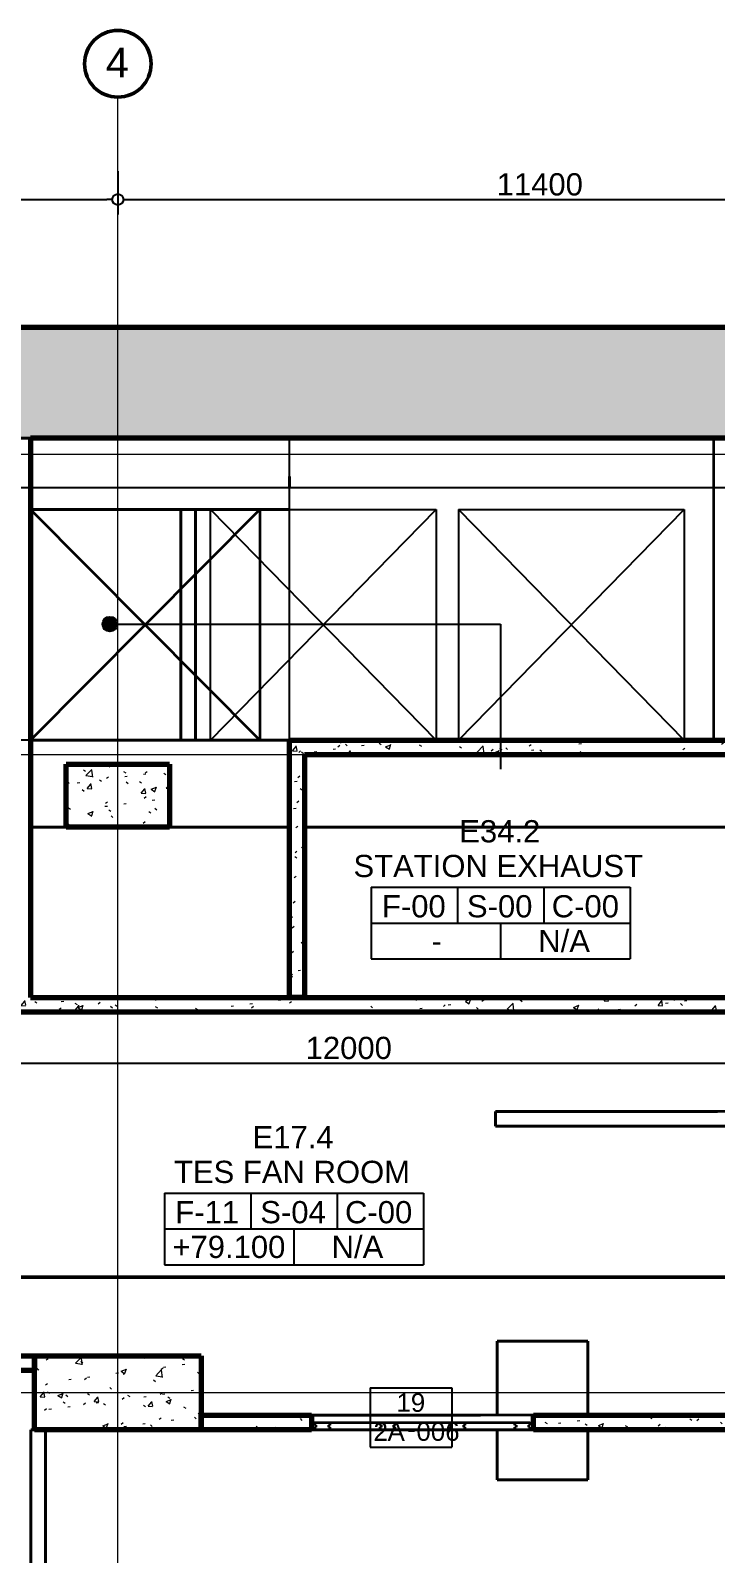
# Model space of a CAD drawing. Header units: millimetres. Extents: x -920220 to -841565, y -17301 to 82135.
# Drawn here: x -882662 to -873407, y 1409 to 21977 of the extents above; entities that cross this region are included whole.
import ezdxf

# ---------------------------------------------------------------- set-up
doc = ezdxf.new("R2010")
doc.units = ezdxf.units.MM
doc.linetypes.add('DPA_Grid _ Level 100', pattern=[10, 5.5, -1.6, 1.3, -1.6])
for name, color, linetype, lineweight in [('_ _ A-DETL-OPENING', 1, 'Continuous', 25), ('A-ANNO-DIMS', 1, 'Continuous', 9), ('A-COLS', 5, 'Continuous', 70), ('A-COLS-E', 1, 'Continuous', 35), ('A-DOOR', 3, 'Continuous', 35), ('A-DOOR-E', 2, 'Continuous', 25), ('A-DOOR-FRAM', 3, 'Continuous', 25), ('A-DOOR-IDEN', 3, 'Continuous', 25), ('A-FLOR', 6, 'Continuous', 70), ('A-FLOR-E', 2, 'Continuous', 35), ('A-ROOM-IDEN', 3, 'Continuous', 25), ('A-ROOM-LINE', 3, 'Continuous', 25), ('A-WALL', 5, 'Continuous', 35), ('A-WALL-PATT', 1, 'Continuous', 35), ('G-ANNO-SECL', 3, 'Continuous', 9), ('S-GRID', 251, 'Continuous', 9), ('S-GRID-IDEN', 3, 'Continuous', 50), ('WALL-E', 2, 'Continuous', 35)]:
    doc.layers.add(name, color=color, linetype=linetype, lineweight=lineweight)
doc.styles.add('Arial', font='arial.ttf', dxfattribs={"height": 400})
doc.styles.add('Arial_1', font='arial.ttf', dxfattribs={"height": 250})
doc.styles.add('Arial_2', font='arial.ttf', dxfattribs={"height": 300})
doc.styles.add('Arial_3', font='arial.ttf', dxfattribs={"height": 2.5})
doc.dimstyles.new('DPA-DIM-3_0_C-C', dxfattribs={"dimscale": 304.8, "dimtxt": 306.07782, "dimasz": 0.492126, "dimexe": 0.656168, "dimexo": 0.0625, "dimgap": 0.164042, "dimtad": 1, "dimdec": 0, "dimzin": 0, "dimdsep": 46, "dimtxsty": 'Arial_2', "dimblk1": 'DOTBLANK', "dimblk2": 'DOTBLANK', "dimsah": 1, "dimcen": 0.09, "dimdle": 0.656168, "dimadec": 8, "dimazin": 0, "dimtfac": 1, "dimtdec": 4, "dimtix": 1, "dimtmove": 0, "dimatfit": 3, "dimfxl": 1.312336, "dimfxlon": 1, "dimtvp": 1, "dimtolj": 1, "dimtzin": 0, "dimarcsym": 2})
doc.dimstyles.new('DPA-DIM-3_0_T-T', dxfattribs={"dimscale": 304.8, "dimtxt": 306.07782, "dimasz": 0.656168, "dimexe": 0.656168, "dimexo": 0.0625, "dimgap": 0.164042, "dimtad": 1, "dimdec": 0, "dimzin": 0, "dimdsep": 46, "dimtxsty": 'Arial_2', "dimblk1": 'OBLIQUE', "dimblk2": 'OBLIQUE', "dimsah": 1, "dimcen": 0.09, "dimdle": 0.656168, "dimadec": 8, "dimazin": 0, "dimtfac": 1, "dimtdec": 4, "dimtix": 1, "dimtmove": 0, "dimatfit": 3, "dimfxl": 1.312336, "dimfxlon": 1, "dimtvp": 1, "dimtolj": 1, "dimtzin": 0, "dimarcsym": 2})
pattern_1 = [(50, (0, 0), (728.7365, -63.75582), [76.2, -838.2]), (355, (0, 0), (-140.9716, 764.2276), [60.96, -670.56]), (100.451, (60.7, -5.3), (587.77, 700.46675), [64.76, -712.36]), (46.184, (0, 203.2), (1084.3162, -168.171), [114.3, -1257.3]), (96.636, (90.4, 189.2), (949.6099, 989.7098), [97.14, -1068.54]), (351.184, (0, 203.2), (949.6206, 989.7012), [91.44, -1005.84]), (21, (101.6, 152.4), (606.45787, -409.06057), [76.2, -838.2]), (326, (101.6, 152.4), (247.20834, 736.7529), [60.96, -670.56]), (71.451, (152.14, 118.3), (853.66825, 327.68547), [64.76, -712.36]), (37.5, (0, 0), (12.35469, 338.22012), [33.528, -628.904, 33.528, -647.192, -673.1]), (37.5, (0, 0), (12.35469, 338.22012), [-1343.152, 33.528, -639.572]), (7.5, (0, 0), (267.27887, 400.72213), [33.528, -354.584, 33.528, -613.664, -256.54]), (7.5, (0, 0), (267.27887, 400.72213), [-1035.304, 33.528, -223.012]), (327.5, (-226.57, 0), (542.36333, -22.915345), [33.528, -220.472, 33.528, -758.952, -1051.56]), (327.5, (-226.57, 0), (542.36333, -22.915345), [-1046.48, 33.528, -1018.032]), (317.5, (-328.17, 0), (592.51696, 101.7071), [33.528, -296.672, 33.528, -492.76, -746.76]), (317.5, (-328.17, 0), (592.51696, 101.7071), [-856.488, 33.528, -713.232])]

# ---------------------------------------------------------------- blocks, each defined once
blk = doc.blocks.new('A33 - _Wall_ Access Panel 3000 x 3000-18927022-4260-01 ENLARGED UPPER PLATFORM LEVEL - REFLECTED CEILING PLAN - SHEET 1')
at = {"layer": 'A-DOOR'}
for p, q in [((-572, 0), (-372, 0)), ((-572, -35), (-572, 0)), ((-372, 0), (-372, -35)), ((372, 0), (572, 0)), ((372, -35), (372, 0)), ((572, 0), (572, -35)), ((-1450, 0), (-1250, 0)), ((-1450, -35), (-1450, 0)), ((-1435, -35), (-1450, -35)), ((-1450, -100), (-1450, -65)), ((-1450, -65), (-1435, -65)), ((-1250, -100), (-1450, -100)), ((-1435, -65), (-1435, -35)), ((-1250, -35), (-1265, -35)), ((-1265, -35), (-1265, -65)), ((-1265, -35), (-1250, -35)), ((-1265, -65), (-1265, -35)), ((-1265, -65), (-1250, -65)), ((-1250, -65), (-1265, -65)), ((-1250, 0), (-1250, -35)), ((-1250, -35), (-1250, 0)), ((-1250, 0), (-572, 0)), ((-1250, -65), (-1250, -100)), ((-1250, -100), (-1250, -65)), ((-572, -100), (-1250, -100)), ((-572, 0), (-572, -35)), ((-557, -35), (-572, -35)), ((-572, -35), (-557, -35)), ((-572, -100), (-572, -65)), ((-572, -65), (-557, -65)), ((-557, -65), (-572, -65)), ((-572, -65), (-572, -100)), ((-372, -100), (-572, -100)), ((-557, -65), (-557, -35)), ((-557, -35), (-557, -65)), ((-372, -35), (-387, -35)), ((-387, -35), (-387, -65)), ((-387, -35), (-372, -35)), ((-387, -65), (-387, -35)), ((-387, -65), (-372, -65)), ((-372, -65), (-387, -65)), ((-372, -35), (-372, 0)), ((-372, 0), (372, 0)), ((-372, -65), (-372, -100)), ((-372, -100), (-372, -65)), ((372, -100), (-372, -100)), ((372, 0), (372, -35)), ((387, -35), (372, -35)), ((372, -35), (387, -35)), ((372, -100), (372, -65)), ((372, -65), (387, -65)), ((387, -65), (372, -65)), ((372, -65), (372, -100)), ((572, -100), (372, -100)), ((387, -65), (387, -35)), ((387, -35), (387, -65)), ((572, -35), (557, -35)), ((557, -35), (557, -65)), ((557, -35), (572, -35)), ((557, -65), (557, -35)), ((557, -65), (572, -65)), ((572, -65), (557, -65)), ((572, -35), (572, 0)), ((572, 0), (1250, 0)), ((572, -65), (572, -100)), ((572, -100), (572, -65)), ((1250, -100), (572, -100)), ((1250, 0), (1450, 0)), ((1250, -35), (1250, 0)), ((1250, 0), (1250, -35)), ((1265, -35), (1250, -35)), ((1250, -35), (1265, -35)), ((1250, -100), (1250, -65)), ((1250, -65), (1265, -65)), ((1265, -65), (1250, -65)), ((1250, -65), (1250, -100)), ((1450, -100), (1250, -100)), ((1265, -65), (1265, -35)), ((1265, -35), (1265, -65)), ((1450, -35), (1435, -35)), ((1435, -35), (1435, -65)), ((1435, -65), (1450, -65)), ((1450, 0), (1450, -35)), ((1450, -65), (1450, -100))]:
    blk.add_line(p, q, dxfattribs=at)
at = {"layer": 'A-DOOR-E'}
for p, q in [((-372, 0), (-572, 0)), ((-572, 0), (-572, -35)), ((-372, -35), (-372, 0)), ((372, 0), (372, -35)), ((572, 0), (372, 0)), ((572, -35), (572, 0)), ((-1250, 0), (-1450, 0)), ((-1450, 0), (-1450, -35)), ((-1450, -35), (-1435, -35)), ((-1435, -65), (-1450, -65)), ((-1450, -65), (-1450, -100)), ((-1450, -100), (-1250, -100)), ((-1435, -35), (-1435, -65)), ((-1265, -65), (-1265, -35)), ((-1265, -35), (-1250, -35)), ((-1250, -35), (-1265, -35)), ((-1265, -35), (-1265, -65)), ((-1265, -65), (-1265, -35)), ((-1265, -35), (-1250, -35)), ((-1250, -35), (-1265, -35)), ((-1265, -35), (-1265, -65)), ((-1265, -65), (-1265, -35)), ((-1265, -35), (-1250, -35)), ((-1265, -65), (-1265, -35)), ((-1265, -35), (-1250, -35)), ((-1265, -35), (-1250, -35)), ((-1265, -65), (-1265, -35)), ((-1250, -35), (-1265, -35)), ((-1265, -35), (-1265, -65)), ((-1250, -65), (-1265, -65)), ((-1265, -65), (-1250, -65)), ((-1250, -65), (-1265, -65)), ((-1265, -65), (-1250, -65)), ((-1250, -65), (-1265, -65)), ((-1250, -65), (-1265, -65)), ((-1250, -65), (-1265, -65)), ((-1265, -65), (-1250, -65)), ((-1250, -35), (-1250, 0)), ((-572, 0), (-1250, 0)), ((-1250, 0), (-1250, -35)), ((-1250, -35), (-1250, 0)), ((-1250, 0), (-572, 0)), ((-572, 0), (-1250, 0)), ((-1250, 0), (-1250, -35)), ((-1250, -35), (-1250, 0)), ((-1250, 0), (-572, 0)), ((-1250, -35), (-1250, 0)), ((-1250, 0), (-572, 0)), ((-1250, 0), (-572, 0)), ((-1250, -35), (-1250, 0)), ((-572, 0), (-1250, 0)), ((-1250, 0), (-1250, -35)), ((-1250, -100), (-1250, -65)), ((-1250, -65), (-1250, -100)), ((-1250, -100), (-1250, -65)), ((-1250, -65), (-1250, -100)), ((-1250, -100), (-1250, -65)), ((-1250, -100), (-1250, -65)), ((-1250, -100), (-1250, -65)), ((-1250, -65), (-1250, -100)), ((-1250, -100), (-572, -100)), ((-572, -100), (-1250, -100)), ((-1250, -100), (-572, -100)), ((-572, -100), (-1250, -100)), ((-572, -100), (-1250, -100)), ((-572, -100), (-1250, -100)), ((-1250, -100), (-572, -100)), ((-572, -35), (-572, 0)), ((-572, 0), (-572, -35)), ((-572, -35), (-572, 0)), ((-572, 0), (-572, -35)), ((-572, 0), (-572, -35)), ((-572, 0), (-572, -35)), ((-572, -35), (-572, 0)), ((-572, -35), (-557, -35)), ((-557, -35), (-572, -35)), ((-572, -35), (-557, -35)), ((-557, -35), (-572, -35)), ((-572, -35), (-557, -35)), ((-572, -35), (-557, -35)), ((-572, -35), (-557, -35)), ((-557, -35), (-572, -35)), ((-557, -65), (-572, -65)), ((-572, -65), (-572, -100)), ((-572, -100), (-572, -65)), ((-572, -65), (-557, -65)), ((-557, -65), (-572, -65)), ((-572, -65), (-572, -100)), ((-572, -100), (-572, -65)), ((-572, -65), (-557, -65)), ((-557, -65), (-572, -65)), ((-572, -65), (-572, -100)), ((-557, -65), (-572, -65)), ((-572, -65), (-572, -100)), ((-572, -65), (-572, -100)), ((-557, -65), (-572, -65)), ((-572, -100), (-572, -65)), ((-572, -65), (-557, -65)), ((-572, -100), (-372, -100)), ((-557, -35), (-557, -65)), ((-557, -65), (-557, -35)), ((-557, -35), (-557, -65)), ((-557, -65), (-557, -35)), ((-557, -35), (-557, -65)), ((-557, -35), (-557, -65)), ((-557, -35), (-557, -65)), ((-557, -65), (-557, -35)), ((-387, -65), (-387, -35)), ((-387, -35), (-372, -35)), ((-372, -35), (-387, -35)), ((-387, -35), (-387, -65)), ((-387, -65), (-387, -35)), ((-387, -35), (-372, -35)), ((-372, -35), (-387, -35)), ((-387, -35), (-387, -65)), ((-387, -65), (-387, -35)), ((-387, -35), (-372, -35)), ((-387, -65), (-387, -35)), ((-387, -35), (-372, -35)), ((-387, -35), (-372, -35)), ((-387, -65), (-387, -35)), ((-372, -35), (-387, -35)), ((-387, -35), (-387, -65)), ((-372, -65), (-387, -65)), ((-387, -65), (-372, -65)), ((-372, -65), (-387, -65)), ((-387, -65), (-372, -65)), ((-372, -65), (-387, -65)), ((-372, -65), (-387, -65)), ((-372, -65), (-387, -65)), ((-387, -65), (-372, -65)), ((372, 0), (-372, 0)), ((-372, 0), (-372, -35)), ((-372, -35), (-372, 0)), ((-372, 0), (372, 0)), ((372, 0), (-372, 0)), ((-372, 0), (-372, -35)), ((-372, -35), (-372, 0)), ((-372, 0), (372, 0)), ((-372, -35), (-372, 0)), ((-372, 0), (372, 0)), ((-372, 0), (372, 0)), ((-372, -35), (-372, 0)), ((372, 0), (-372, 0)), ((-372, 0), (-372, -35)), ((-372, -100), (-372, -65)), ((-372, -65), (-372, -100)), ((-372, -100), (-372, -65)), ((-372, -65), (-372, -100)), ((-372, -100), (-372, -65)), ((-372, -100), (-372, -65)), ((-372, -100), (-372, -65)), ((-372, -65), (-372, -100)), ((-372, -100), (372, -100)), ((372, -100), (-372, -100)), ((-372, -100), (372, -100)), ((372, -100), (-372, -100)), ((372, -100), (-372, -100)), ((372, -100), (-372, -100)), ((-372, -100), (372, -100)), ((372, -35), (372, 0)), ((372, 0), (372, -35)), ((372, -35), (372, 0)), ((372, 0), (372, -35)), ((372, 0), (372, -35)), ((372, 0), (372, -35)), ((372, -35), (372, 0)), ((372, -35), (387, -35)), ((387, -35), (372, -35)), ((372, -35), (387, -35)), ((387, -35), (372, -35)), ((372, -35), (387, -35)), ((372, -35), (387, -35)), ((372, -35), (387, -35)), ((387, -35), (372, -35)), ((387, -65), (372, -65)), ((372, -65), (372, -100)), ((372, -100), (372, -65)), ((372, -65), (387, -65)), ((387, -65), (372, -65)), ((372, -65), (372, -100)), ((372, -100), (372, -65)), ((372, -65), (387, -65)), ((387, -65), (372, -65)), ((372, -65), (372, -100)), ((387, -65), (372, -65)), ((372, -65), (372, -100)), ((372, -65), (372, -100)), ((387, -65), (372, -65)), ((372, -100), (372, -65)), ((372, -65), (387, -65)), ((372, -100), (572, -100)), ((387, -35), (387, -65)), ((387, -65), (387, -35)), ((387, -35), (387, -65)), ((387, -65), (387, -35)), ((387, -35), (387, -65)), ((387, -35), (387, -65)), ((387, -35), (387, -65)), ((387, -65), (387, -35)), ((557, -65), (557, -35)), ((557, -35), (572, -35)), ((572, -35), (557, -35)), ((557, -35), (557, -65)), ((557, -65), (557, -35)), ((557, -35), (572, -35)), ((572, -35), (557, -35)), ((557, -35), (557, -65)), ((557, -65), (557, -35)), ((557, -35), (572, -35)), ((557, -65), (557, -35)), ((557, -35), (572, -35)), ((557, -35), (572, -35)), ((557, -65), (557, -35)), ((572, -35), (557, -35)), ((557, -35), (557, -65)), ((572, -65), (557, -65)), ((557, -65), (572, -65)), ((572, -65), (557, -65)), ((557, -65), (572, -65)), ((572, -65), (557, -65)), ((572, -65), (557, -65)), ((572, -65), (557, -65)), ((557, -65), (572, -65)), ((1250, 0), (572, 0)), ((572, 0), (572, -35)), ((572, -35), (572, 0)), ((572, 0), (1250, 0)), ((1250, 0), (572, 0)), ((572, 0), (572, -35)), ((572, -35), (572, 0)), ((572, 0), (1250, 0)), ((572, -35), (572, 0)), ((572, 0), (1250, 0)), ((572, 0), (1250, 0)), ((572, -35), (572, 0)), ((1250, 0), (572, 0)), ((572, 0), (572, -35)), ((572, -100), (572, -65)), ((572, -65), (572, -100)), ((572, -100), (572, -65)), ((572, -65), (572, -100)), ((572, -100), (572, -65)), ((572, -100), (572, -65)), ((572, -100), (572, -65)), ((572, -65), (572, -100)), ((572, -100), (1250, -100)), ((1250, -100), (572, -100)), ((572, -100), (1250, -100)), ((1250, -100), (572, -100)), ((1250, -100), (572, -100)), ((1250, -100), (572, -100)), ((572, -100), (1250, -100)), ((1450, 0), (1250, 0)), ((1250, 0), (1250, -35)), ((1250, -35), (1250, 0)), ((1250, 0), (1250, -35)), ((1250, -35), (1250, 0)), ((1250, 0), (1250, -35)), ((1250, 0), (1250, -35)), ((1250, 0), (1250, -35)), ((1250, -35), (1250, 0)), ((1250, -35), (1265, -35)), ((1265, -35), (1250, -35)), ((1250, -35), (1265, -35)), ((1265, -35), (1250, -35)), ((1250, -35), (1265, -35)), ((1250, -35), (1265, -35)), ((1250, -35), (1265, -35)), ((1265, -35), (1250, -35)), ((1265, -65), (1250, -65)), ((1250, -65), (1250, -100)), ((1250, -100), (1250, -65)), ((1250, -65), (1265, -65)), ((1265, -65), (1250, -65)), ((1250, -65), (1250, -100)), ((1250, -100), (1250, -65)), ((1250, -65), (1265, -65)), ((1265, -65), (1250, -65)), ((1250, -65), (1250, -100)), ((1265, -65), (1250, -65)), ((1250, -65), (1250, -100)), ((1250, -65), (1250, -100)), ((1265, -65), (1250, -65)), ((1250, -100), (1250, -65)), ((1250, -65), (1265, -65)), ((1250, -100), (1450, -100)), ((1265, -35), (1265, -65)), ((1265, -65), (1265, -35)), ((1265, -35), (1265, -65)), ((1265, -65), (1265, -35)), ((1265, -35), (1265, -65)), ((1265, -35), (1265, -65)), ((1265, -35), (1265, -65)), ((1265, -65), (1265, -35)), ((1435, -65), (1435, -35)), ((1435, -35), (1450, -35)), ((1450, -65), (1435, -65)), ((1450, -35), (1450, 0)), ((1450, -100), (1450, -65))]:
    blk.add_line(p, q, dxfattribs=at)
at = {"layer": 'A-DOOR-FRAM'}
for p, q in [((-1500, 0), (-1500, -100)), ((-1450, 0), (-1500, 0)), ((-1500, -100), (-1450, -100)), ((-1450, -35), (-1450, 0)), ((-1435, -35), (-1450, -35)), ((-1450, -65), (-1435, -65)), ((-1450, -100), (-1450, -65)), ((-1435, -65), (-1435, -35)), ((1435, -65), (1435, -35)), ((1435, -35), (1450, -35)), ((1450, -65), (1435, -65)), ((1450, 0), (1500, 0)), ((1450, -35), (1450, 0)), ((1450, -100), (1450, -65)), ((1500, -100), (1450, -100)), ((1500, 0), (1500, -100))]:
    blk.add_line(p, q, dxfattribs=at)
blk = doc.blocks.new('DPA_Room Tag Box - Standard-4486259-4260-01 ENLARGED UPPER PLATFORM LEVEL - REFLECTED CEILING PLAN - SHEET 1')
at = {"layer": 'A-ROOM-LINE'}
for p, q in [((-17.5, -2.94), (-17.5, -12.6)), ((-17.5, -2.94), (17.5, -2.94)), ((-5.83, -2.94), (-5.83, -7.77)), ((5.83, -2.94), (5.83, -7.77)), ((17.5, -2.94), (17.5, -12.6)), ((-17.5, -7.77), (17.5, -7.77)), ((0, -7.77), (0, -12.6)), ((-17.5, -12.6), (17.5, -12.6))]:
    blk.add_line(p, q, dxfattribs=at)
blk = doc.blocks.new('DPA_Door Tag - Standard-4918896-4260-01 ENLARGED UPPER PLATFORM LEVEL - REFLECTED CEILING PLAN - SHEET 1')
at = {"layer": 'A-DOOR-IDEN'}
for p, q in [((-5.5, 4), (-5.5, -4)), ((-5.5, 4), (5.5, 4)), ((5.5, 4), (5.5, -4)), ((-5.5, -4), (5.5, -4))]:
    blk.add_line(p, q, dxfattribs=at)
at = {"layer": 'A-DOOR-IDEN', "lineweight": 9, "insert": (-0.53, -0.28), "char_height": 2.5, "width": 1.443, "attachment_point": 1, "style": 'Arial_3'}
blk.add_mtext('-', dxfattribs=at)
blk = doc.blocks.new('Grid - 100 Scale-2291345-4260-01 ENLARGED UPPER PLATFORM LEVEL - REFLECTED CEILING PLAN - SHEET 1')
at = {"layer": 'S-GRID-IDEN'}
blk.add_circle((0, 0), 4.5, dxfattribs=at)
blk = doc.blocks.new('_DotBlank')
at = {"color": 0, "linetype": 'ByBlock', "lineweight": -2}
blk.add_line((-0.5, 0), (-1, 0), dxfattribs=at)
blk.add_circle((0, 0), 0.5, dxfattribs=at)
blk = doc.blocks.new('*D743')
at = {"layer": 'A-ANNO-DIMS', "color": 0, "lineweight": -2, "transparency": 16777216}
for p, q in [((-34200, 16496), (-34200, 15915)), ((-22800, 16496), (-22800, 15915)), ((-34050, 16115), (-22950, 16115))]:
    blk.add_line(p, q, dxfattribs=at)
at = {"layer": 'Defpoints', "color": 0, "transparency": 16777216}
for p in [(-34200, 16515), (-22800, 16515), (-22800, 16115)]:
    blk.add_point(p, dxfattribs=at)
at = {"layer": 'A-ANNO-DIMS', "color": 0, "lineweight": -2, "transparency": 16777216, "xscale": 150, "yscale": 150, "zscale": 150, "rotation": 180}
blk.add_blockref('_DotBlank', (-34200, 16115), dxfattribs=at)
at = {"layer": 'A-ANNO-DIMS', "color": 0, "lineweight": -2, "transparency": 16777216, "xscale": 150, "yscale": 150, "zscale": 150}
blk.add_blockref('_DotBlank', (-22800, 16115), dxfattribs=at)
at = {"layer": 'A-ANNO-DIMS', "color": 0, "transparency": 16777216, "insert": (-28500, 16318), "char_height": 300, "width": 1384.41, "attachment_point": 5, "style": 'Arial_2'}
blk.add_mtext('\\A1;11400', dxfattribs=at)
blk = doc.blocks.new('*D744')
at = {"layer": 'A-ANNO-DIMS', "color": 0, "lineweight": -2, "transparency": 16777216}
for p, q in [((-22800, 16496), (-22800, 15915)), ((-11400, 16496), (-11400, 15915)), ((-22650, 16115), (-11550, 16115))]:
    blk.add_line(p, q, dxfattribs=at)
at = {"layer": 'Defpoints', "color": 0, "transparency": 16777216}
for p in [(-22800, 16515), (-11400, 16515), (-11400, 16115)]:
    blk.add_point(p, dxfattribs=at)
at = {"layer": 'A-ANNO-DIMS', "color": 0, "lineweight": -2, "transparency": 16777216, "xscale": 150, "yscale": 150, "zscale": 150, "rotation": 180}
blk.add_blockref('_DotBlank', (-22800, 16115), dxfattribs=at)
at = {"layer": 'A-ANNO-DIMS', "color": 0, "lineweight": -2, "transparency": 16777216, "xscale": 150, "yscale": 150, "zscale": 150}
blk.add_blockref('_DotBlank', (-11400, 16115), dxfattribs=at)
at = {"layer": 'A-ANNO-DIMS', "color": 0, "transparency": 16777216, "insert": (-17100, 16318), "char_height": 300, "width": 1384.41, "attachment_point": 5, "style": 'Arial_2'}
blk.add_mtext('\\A1;11400', dxfattribs=at)
blk = doc.blocks.new('_Oblique')
at = {"color": 0, "linetype": 'ByBlock', "lineweight": -2}
blk.add_line((-0.5, -0.5), (0.5, 0.5), dxfattribs=at)
blk = doc.blocks.new('*D753')
at = {"layer": 'A-ANNO-DIMS', "color": 0, "lineweight": -2, "transparency": 16777216}
for p, q in [((9775, 12606), (9775, 12025)), ((-25680, 11844), (-25680, 12425)), ((-25880, 12225), (9975, 12225))]:
    blk.add_line(p, q, dxfattribs=at)
at = {"layer": 'Defpoints', "color": 0, "transparency": 16777216}
for p in [(9775, 12625), (9775, 12225), (-25680, 11825)]:
    blk.add_point(p, dxfattribs=at)
at = {"layer": 'A-ANNO-DIMS', "color": 0, "lineweight": -2, "transparency": 16777216, "xscale": 200, "yscale": 200, "zscale": 200, "rotation": 180}
blk.add_blockref('_Oblique', (-25680, 12225), dxfattribs=at)
at = {"layer": 'A-ANNO-DIMS', "color": 0, "lineweight": -2, "transparency": 16777216, "xscale": 200, "yscale": 200, "zscale": 200}
blk.add_blockref('_Oblique', (9775, 12225), dxfattribs=at)
at = {"layer": 'A-ANNO-DIMS', "color": 0, "transparency": 16777216, "insert": (-7952, 12428), "char_height": 300, "width": 1384.41, "attachment_point": 5, "style": 'Arial_2'}
blk.add_mtext('\\A1;35455', dxfattribs=at)
blk = doc.blocks.new('*D761')
at = {"layer": 'A-ANNO-DIMS', "color": 0, "lineweight": -2, "transparency": 16777216}
for p, q in [((-24343, 13093), (-24343, 8615)), ((-23962, 12893), (-24543, 12893)), ((-23962, 8815), (-24543, 8815))]:
    blk.add_line(p, q, dxfattribs=at)
at = {"layer": 'Defpoints', "color": 0, "transparency": 16777216}
for p in [(-23943, 12893), (-24343, 8815), (-23943, 8815)]:
    blk.add_point(p, dxfattribs=at)
at = {"layer": 'A-ANNO-DIMS', "color": 0, "lineweight": -2, "transparency": 16777216, "xscale": 200, "yscale": 200, "zscale": 200}
for p, rotation in [((-24343, 12893), 90), ((-24343, 8815), 270)]:
    blk.add_blockref('_Oblique', p, dxfattribs=dict(at, rotation=rotation))
at = {"layer": 'A-ANNO-DIMS', "color": 0, "transparency": 16777216, "insert": (-24546, 10854), "char_height": 300, "width": 1107.53, "attachment_point": 5, "rotation": 90, "style": 'Arial_2'}
blk.add_mtext('\\A1;4078', dxfattribs=at)
blk = doc.blocks.new('*D763')
at = {"layer": 'A-ANNO-DIMS', "color": 0, "lineweight": -2, "transparency": 16777216}
for p, q in [((-25680, 4834), (-25680, 4253)), ((-13680, 4834), (-13680, 4253)), ((-25880, 4453), (-13480, 4453))]:
    blk.add_line(p, q, dxfattribs=at)
at = {"layer": 'Defpoints', "color": 0, "transparency": 16777216}
for p in [(-25680, 4853), (-13680, 4853), (-13680, 4453)]:
    blk.add_point(p, dxfattribs=at)
at = {"layer": 'A-ANNO-DIMS', "color": 0, "lineweight": -2, "transparency": 16777216, "xscale": 200, "yscale": 200, "zscale": 200, "rotation": 180}
blk.add_blockref('_Oblique', (-25680, 4453), dxfattribs=at)
at = {"layer": 'A-ANNO-DIMS', "color": 0, "lineweight": -2, "transparency": 16777216, "xscale": 200, "yscale": 200, "zscale": 200}
blk.add_blockref('_Oblique', (-13680, 4453), dxfattribs=at)
at = {"layer": 'A-ANNO-DIMS', "color": 0, "transparency": 16777216, "insert": (-19680, 4656), "char_height": 300, "width": 1384.41, "attachment_point": 5, "style": 'Arial_2'}
blk.add_mtext('\\A1;12000', dxfattribs=at)
blk = doc.blocks.new('*U740')
at = {"layer": '_ _ A-DETL-OPENING'}
for p, q in [((-21550, 11930), (-18500, 8815)), ((-21550, 8815), (-18500, 11930)), ((-21550, 8815), (-21550, 11930)), ((-21550, 11930), (-18500, 11930)), ((-18500, 11930), (-18500, 8815)), ((-18200, 8815), (-15150, 11930)), ((-18200, 11930), (-15150, 8815)), ((-18200, 11930), (-18200, 8815)), ((-18200, 11930), (-15150, 11930)), ((-15150, 11930), (-15150, 8815)), ((-18500, 8815), (-21550, 8815)), ((-15150, 8815), (-18200, 8815))]:
    blk.add_line(p, q, dxfattribs=at)
at = {"layer": 'S-GRID', "linetype": 'DPA_Grid _ Level 100'}
for p, q in [((-22800, -20855.1), (-22800, 17498.2)), ((12525, 12673), (-60214, 12673)), ((12525, 8615), (-60214, 8615)), ((12525, 0), (-60214, 0))]:
    blk.add_line(p, q, dxfattribs=at)
at = {"layer": 'S-GRID-IDEN', "xscale": 99.99999999999993, "yscale": 99.99999999999993, "zscale": 99.99999999999993}
blk.add_blockref('Grid - 100 Scale-2291345-4260-01 ENLARGED UPPER PLATFORM LEVEL - REFLECTED CEILING PLAN - SHEET 1', (-22800, 17948.2), dxfattribs=at)
at = {"layer": 'S-GRID-IDEN', "lineweight": 9, "insert": (-22963.3, 18164), "char_height": 400, "width": 376.793, "attachment_point": 1, "style": 'Arial'}
blk.add_mtext('4', dxfattribs=at)
at = {"layer": 'A-ANNO-DIMS'}
for base, p1, p2, dimstyle, override, picture, middle in [((-22800, 16115), (-34200, 16515), (-22800, 16515), 'DPA-DIM-3_0_C-C', {"dimpost": '<>', "dimfxl": 11400}, '*D743', (-28500, 16318.2)), ((-11400, 16115), (-22800, 16515), (-11400, 16515), 'DPA-DIM-3_0_C-C', {"dimpost": '<>', "dimfxl": 11400}, '*D744', (-17100, 16318.2)), ((9775, 12224.6), (-25680, 11824.6), (9775, 12624.6), 'DPA-DIM-3_0_T-T', {"dimpost": '<>', "dimfxl": 35464.024389}, '*D753', (-7952.5, 12427.9)), ((-13680, 4453.3), (-25680, 4853.3), (-13680, 4853.3), 'DPA-DIM-3_0_T-T', {"dimpost": '<>', "dimfxl": 12000}, '*D763', (-19680, 4656.4))]:
    dim = blk.add_linear_dim(base=base, p1=p1, p2=p2, dimstyle=dimstyle, override=override, dxfattribs=at)
    dim.commit()
    dim.dimension.update_dxf_attribs({"geometry": picture, "text_midpoint": middle})
dim = blk.add_linear_dim(base=(-24342.6, 8815), p1=(-23942.6, 12893), p2=(-23942.6, 8815), angle=270.00001, dimstyle='DPA-DIM-3_0_T-T', override={"dimpost": '<>', "dimfxl": 4077.998251}, dxfattribs=at)
dim.commit()
dim.dimension.update_dxf_attribs({"geometry": '*D761', "text_midpoint": (-24545.7, 10854)})

msp = doc.modelspace()

# ---------------------------------------------------------------- hatches: boundary and pattern name
at = {"layer": 'A-COLS-E', "lineweight": 9}
h = msp.add_hatch(dxfattribs=at)
h.set_pattern_fill('FP_1', color=256, style=0, pattern_type=2)
h.set_pattern_definition(pattern_1)
h.paths.add_polyline_path([(-882182, 11219), (-880782, 11219), (-880782, 12069), (-882182, 12069)])
h = msp.add_hatch(dxfattribs=at)
h.set_pattern_fill('FP_1', color=256, style=0, pattern_type=2)
h.set_pattern_definition(pattern_1)
h.paths.add_polyline_path([(-880357, 3079), (-880357, 4079), (-882607, 4079), (-882607, 3079), (-881249, 3079)])
at = {"layer": 'A-ROOM-IDEN'}
h = msp.add_hatch(color=256, dxfattribs=at)
edge = h.paths.add_edge_path()
edge.add_arc((-881590, 13960), 100, 0, 360)
at = {"layer": 'A-WALL-PATT', "lineweight": 9}
h = msp.add_hatch(dxfattribs=at)
h.set_pattern_fill('FP_1', color=256, style=0, pattern_type=2)
h.set_pattern_definition(pattern_1)
h.paths.add_polyline_path([(-896525, 16472), (-848907, 16472), (-848907, 17972), (-896525, 17972)])
h = msp.add_hatch(dxfattribs=at)
h.set_pattern_fill('FP_1', color=256, style=0, pattern_type=2)
h.set_pattern_definition(pattern_1)
h.paths.add_polyline_path([(-879162, 12194), (-866832, 12194), (-866832, 12394), (-879162, 12394)])
h = msp.add_hatch(dxfattribs=at)
h.set_pattern_fill('FP_1', color=256, style=0, pattern_type=2)
h.set_pattern_definition(pattern_1)
h.paths.add_polyline_path([(-878962, 8919), (-878962, 12194), (-879162, 12194), (-879162, 8919)])
h = msp.add_hatch(dxfattribs=at)
h.set_pattern_fill('FP_1', color=256, style=0, pattern_type=2)
h.set_pattern_definition(pattern_1)
h.paths.add_polyline_path([(-869174, 8719), (-869157, 8719), (-869157, 8919), (-869610, 8919), (-869610, 8719)])
h.paths.add_polyline_path([(-871918, 8719), (-871710, 8719), (-871710, 8919), (-884562, 8919), (-884562, 8719), (-872162, 8719)])
h = msp.add_hatch(dxfattribs=at)
h.set_pattern_fill('FP_1', color=256, style=0, pattern_type=2)
h.set_pattern_definition(pattern_1)
h.paths.add_polyline_path([(-887732, 3879), (-882607, 3879), (-882607, 4079), (-887732, 4079)])
h = msp.add_hatch(dxfattribs=at)
h.set_pattern_fill('FP_1', color=256, style=0, pattern_type=2)
h.set_pattern_definition(pattern_1)
h.paths.add_polyline_path([(-880357, 3079), (-878867, 3079), (-878867, 3279), (-880357, 3279), (-880357, 3179)])
h.paths.add_polyline_path([(-875867, 3079), (-871207, 3079), (-871207, 3279), (-875867, 3279), (-875867, 3088)])

# ---------------------------------------------------------------- linework, layer by layer
at = {"color": 250, "lineweight": 35}
for p, q in [((-882662, 12394), (-882662, 15509)), ((-882662, 15509), (-879562, 15509)), ((-879562, 15509), (-882662, 12394)), ((-882662, 15509), (-879562, 12394)), ((-879562, 15509), (-879562, 12394)), ((-879562, 12394), (-882662, 12394))]:
    msp.add_line(p, q, dxfattribs=at)
at = {"layer": 'A-COLS'}
for p, q in [((-882182, 11219), (-882182, 12069)), ((-882182, 12069), (-880782, 12069)), ((-880782, 12069), (-880782, 11219)), ((-880782, 11219), (-882182, 11219)), ((-882607, 3079), (-882607, 4079)), ((-882607, 4079), (-880357, 4079)), ((-880357, 4079), (-880357, 3079)), ((-880357, 3079), (-882607, 3079))]:
    msp.add_line(p, q, dxfattribs=at)
at = {"layer": 'A-FLOR', "lineweight": 25}
for p, q in [((-879162, 12394), (-879162, 16472)), ((-879162, 16472), (-873432, 16472)), ((-873432, 16472), (-873432, 12394)), ((-873432, 12394), (-879162, 12394))]:
    msp.add_line(p, q, dxfattribs=at)
at = {"layer": 'A-FLOR-E'}
for p, q in [((-895025, 16472), (-866630, 16472)), ((-866630, 16472), (-895025, 16472)), ((-882662, 16472), (-848907, 16472)), ((-848907, 16472), (-882662, 16472)), ((-882662, 15509), (-882662, 12394)), ((-879162, 15509), (-882662, 15509)), ((-882662, 12394), (-882662, 15509)), ((-882662, 15509), (-879162, 15509)), ((-882662, 12394), (-877182, 12394)), ((-877182, 12394), (-882662, 12394)), ((-876882, 12394), (-873832, 12394)), ((-873832, 12394), (-876882, 12394)), ((-879162, 11219), (-882662, 11219)), ((-882662, 11219), (-879162, 11219)), ((-866630, 11219), (-878962, 11219)), ((-878962, 11219), (-866630, 11219)), ((-876357, 3279), (-876357, 4279)), ((-876357, 4279), (-875132, 4279)), ((-875132, 4279), (-876357, 4279)), ((-876357, 4279), (-876357, 3279)), ((-875132, 4279), (-875132, 3279)), ((-875132, 3279), (-875132, 4279)), ((-876357, 2404), (-876357, 3079)), ((-876357, 3079), (-876357, 2404)), ((-875132, 3079), (-875132, 2404)), ((-875132, 2404), (-875132, 3079)), ((-875132, 2404), (-876357, 2404)), ((-876357, 2404), (-875132, 2404))]:
    msp.add_line(p, q, dxfattribs=at)
at = {"layer": 'A-ROOM-IDEN'}
for p, q in [((-881590, 13960), (-876311, 13960)), ((-876311, 13960), (-876311, 12001))]:
    msp.add_line(p, q, dxfattribs=at)
msp.add_circle((-881590, 13960), 100, dxfattribs=at)
at = {"layer": 'A-WALL', "color": 7, "lineweight": 70}
for p, q in [((-896525, 17972), (-848907, 17972)), ((-866832, 16472), (-882662, 16472)), ((-882662, 16472), (-882662, 8919)), ((-879162, 12194), (-879162, 12394)), ((-879162, 12394), (-866832, 12394)), ((-879162, 8919), (-879162, 12194)), ((-866832, 12194), (-878962, 12194)), ((-878962, 12194), (-878962, 8919)), ((-882662, 8919), (-871710, 8919)), ((-878962, 8919), (-879162, 8919)), ((-872362, 8719), (-884362, 8719)), ((-884362, 4079), (-882607, 4079)), ((-882607, 4079), (-882607, 3879)), ((-882607, 3879), (-887732, 3879)), ((-880357, 3179), (-880357, 3279)), ((-880357, 3279), (-878867, 3279)), ((-880357, 3079), (-880357, 3179)), ((-878867, 3279), (-878867, 3179)), ((-878867, 3179), (-878867, 3079)), ((-875867, 3179), (-875867, 3279)), ((-875867, 3279), (-872362, 3279)), ((-875867, 3079), (-875867, 3179)), ((-878867, 3079), (-880357, 3079)), ((-871207, 3079), (-875867, 3079))]:
    msp.add_line(p, q, dxfattribs=at)
at = {"layer": 'G-ANNO-SECL', "linetype": 'DPA_Grid _ Level 100', "lineweight": 50}
msp.add_line((-918409, 5140), (-844499, 5140), dxfattribs=at)
at = {"layer": 'WALL-E'}
for p, q in [((-895025, 17972), (-847407, 17972)), ((-847407, 17972), (-895025, 17972)), ((-895025, 16472), (-848907, 16472)), ((-848907, 16472), (-895025, 16472)), ((-882862, 16472), (-882662, 16472)), ((-882662, 16472), (-882862, 16472)), ((-880632, 16472), (-880432, 16472)), ((-880632, 16472), (-880432, 16472)), ((-873632, 16472), (-873432, 16472)), ((-873432, 16472), (-873632, 16472)), ((-873432, 12394), (-873432, 16472)), ((-879162, 15812), (-879162, 15952)), ((-879162, 15952), (-879162, 15812)), ((-882662, 15509), (-882662, 12394)), ((-882662, 12394), (-882662, 15509)), ((-880632, 12394), (-880632, 15509)), ((-880632, 15509), (-880632, 12394)), ((-880432, 12394), (-880432, 15509)), ((-880432, 15509), (-880432, 12394)), ((-880432, 12394), (-880632, 12394)), ((-880632, 12394), (-880432, 12394)), ((-873432, 12394), (-873632, 12394)), ((-872362, 7379), (-876382, 7379)), ((-876382, 7379), (-873582, 7379)), ((-876382, 7179), (-876382, 7379)), ((-876382, 7379), (-876382, 7179)), ((-873582, 7379), (-873382, 7379)), ((-876382, 7179), (-872362, 7179)), ((-872362, 7179), (-876382, 7179)), ((-880357, 3279), (-876582, 3279)), ((-876582, 3279), (-880357, 3279)), ((-880357, 3079), (-880357, 3279)), ((-880357, 3279), (-880357, 3079)), ((-878867, 3079), (-878867, 3279)), ((-875867, 3279), (-878867, 3279)), ((-875867, 3079), (-875867, 3279)), ((-882658, 3079), (-882658, -4541)), ((-882658, -4541), (-882658, 3079)), ((-882658, 3079), (-882458, 3079)), ((-882458, 3079), (-882658, 3079)), ((-882458, 3079), (-882458, -4541)), ((-882458, -4541), (-882458, 3079)), ((-880357, 3079), (-876582, 3079)), ((-876582, 3079), (-880357, 3079)), ((-878867, 3079), (-875867, 3079)), ((-882658, 1779), (-882658, 2879)), ((-882658, 2879), (-882658, 1779)), ((-882458, 1779), (-882458, 2879)), ((-882458, 2879), (-882458, 1779))]:
    msp.add_line(p, q, dxfattribs=at)

# ---------------------------------------------------------------- block references
msp.add_blockref('*U740', (-858682, 3579))
at = {"layer": 'A-DOOR-E'}
msp.add_blockref('A33 - _Wall_ Access Panel 3000 x 3000-18927022-4260-01 ENLARGED UPPER PLATFORM LEVEL - REFLECTED CEILING PLAN - SHEET 1', (-877367, 3179), dxfattribs=at)
at = {"layer": 'A-DOOR-IDEN', "lineweight": 9, "xscale": 99.99999999999993, "yscale": 99.99999999999993, "zscale": 99.99999999999993}
msp.add_blockref('DPA_Door Tag - Standard-4918896-4260-01 ENLARGED UPPER PLATFORM LEVEL - REFLECTED CEILING PLAN - SHEET 1', (-877521, 3246), dxfattribs=at)
at = {"layer": 'A-ROOM-IDEN', "xscale": 99.99999999999993, "yscale": 99.99999999999993, "zscale": 99.99999999999993}
for p in [(-876311, 10701), (-879103, 6570)]:
    msp.add_blockref('DPA_Room Tag Box - Standard-4486259-4260-01 ENLARGED UPPER PLATFORM LEVEL - REFLECTED CEILING PLAN - SHEET 1', p, dxfattribs=at)

# ---------------------------------------------------------------- texts
at = {"layer": 'A-DOOR-IDEN', "lineweight": 9, "char_height": 250, "attachment_point": 1, "style": 'Arial_1'}
for s, insert, width in [('19', (-877718, 3573), 464.98), ('2', (-878028, 3181), 232.49), ('A', (-877838, 3181), 280.59), ('006', (-877448, 3181), 697.47)]:
    msp.add_mtext(s, dxfattribs=dict(at, insert=insert, width=width))
at = {"layer": 'A-ROOM-IDEN', "lineweight": 9, "char_height": 300, "attachment_point": 1, "style": 'Arial_2'}
for s, insert, width in [('E34.2', (-876870, 11313), 1354.85), ('STATION EXHAUST', (-878299, 10844), 4810.12), ('F-00', (-877914, 10300), 1058.23), ('S-00', (-876766, 10300), 1090.29), ('C-00', (-875620, 10300), 1114.35), ('N/A', (-875802, 9831), 857.81), ('-', (-877245, 9831), 168.35), ('E17.4', (-879662, 7182), 1354.85), ('TES FAN ROOM', (-880724, 6713), 3920.25), ('S-04', (-879558, 6169), 1090.29), ('C-00', (-878413, 6169), 1114.35), ('F-11', (-880706, 6169), 1058.23), ('+79.100', (-880745, 5700), 1883.97), ('N/A', (-878594, 5700), 857.81)]:
    msp.add_mtext(s, dxfattribs=dict(at, insert=insert, width=width))

doc.saveas('drawing.dxf')
